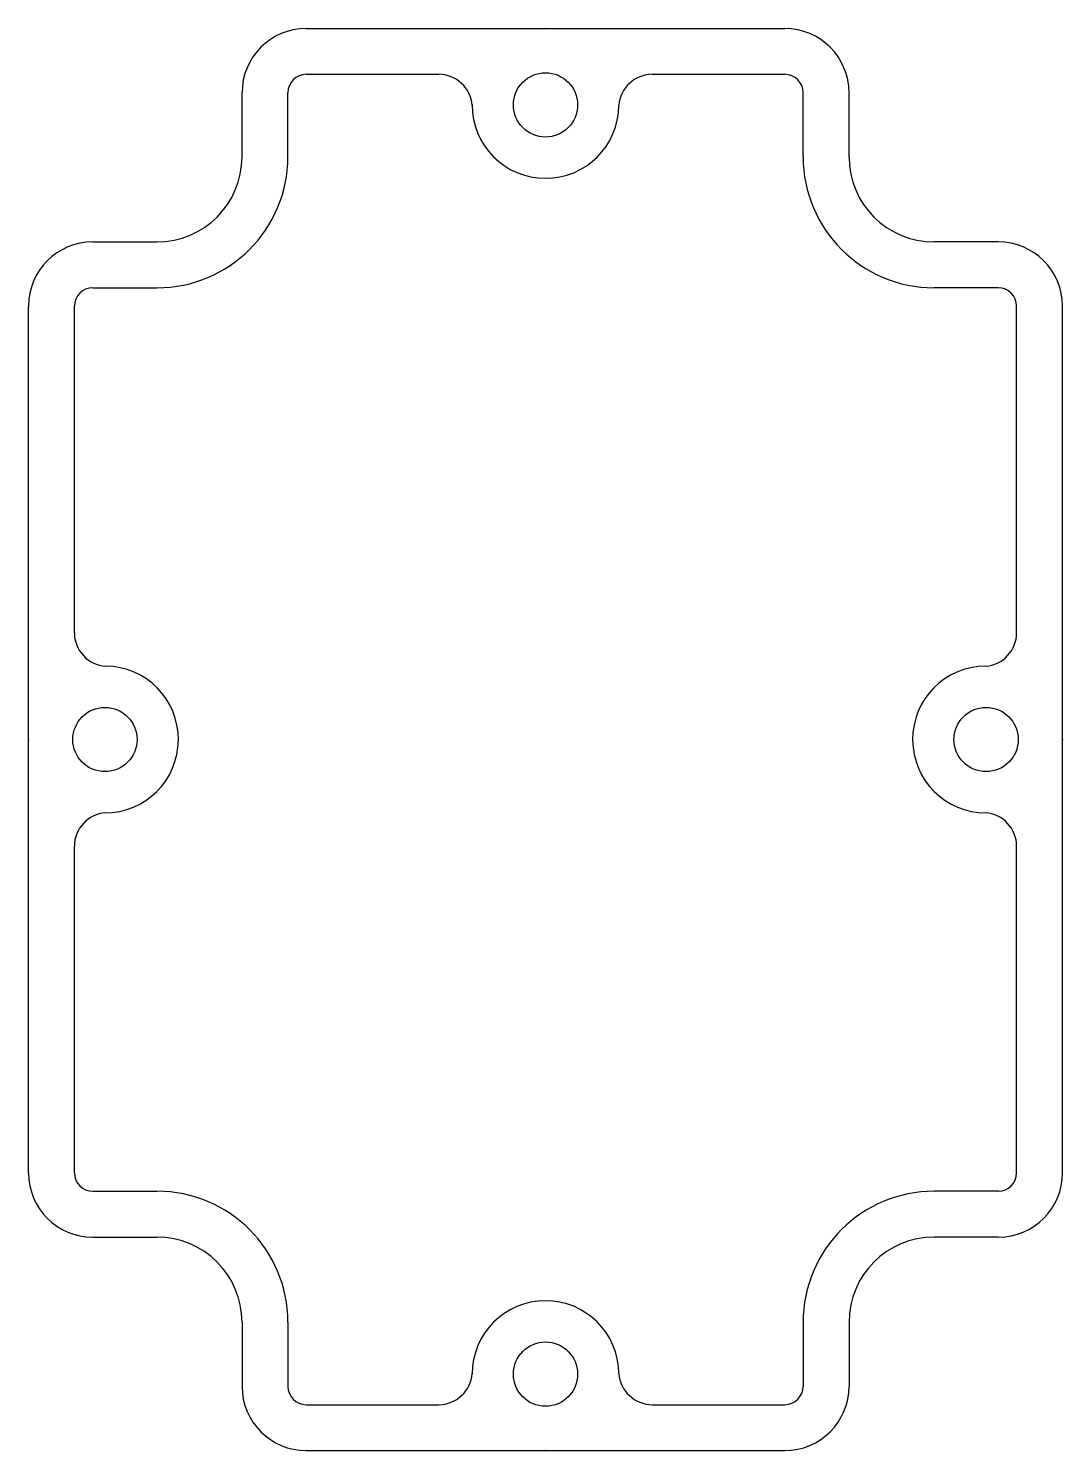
# Model space of a CAD drawing. Header units: millimetres. Extents: x 61.2 to 95, y -18 to 28.5.
import ezdxf

# ---------------------------------------------------------------- set-up
doc = ezdxf.new("R2010")
doc.units = ezdxf.units.MM
doc.header["$PDSIZE"] = -1

msp = doc.modelspace()

# ---------------------------------------------------------------- linework, layer by layer
at = {"color": 7, "linetype": 'Continuous'}
for p, q in [((70.29, 28.458), (85.93, 28.458)), ((70.29, 26.958), (74.622, 26.958)), ((81.598, 26.958), (85.93, 26.958)), ((68.19, 24.258), (68.19, 26.358)), ((69.69, 24.258), (69.69, 26.358)), ((86.53, 24.258), (86.53, 26.358)), ((88.03, 24.258), (88.03, 26.358)), ((63.31, 21.478), (65.41, 21.478)), ((92.91, 21.478), (90.81, 21.478)), ((63.31, 19.978), (65.41, 19.978)), ((92.91, 19.978), (90.81, 19.978)), ((61.21, -8.962), (61.21, 19.378)), ((62.71, 8.696), (62.71, 19.378)), ((93.51, 8.696), (93.51, 19.378)), ((95.01, -8.962), (95.01, 19.378)), ((62.71, -8.962), (62.71, 1.72)), ((93.51, -8.962), (93.51, 1.72)), ((63.31, -9.562), (65.41, -9.562)), ((92.91, -9.562), (90.81, -9.562)), ((63.31, -11.062), (65.41, -11.062)), ((92.91, -11.062), (90.81, -11.062)), ((68.19, -13.842), (68.19, -15.942)), ((69.69, -13.842), (69.69, -15.942)), ((86.53, -13.842), (86.53, -15.942)), ((88.03, -13.842), (88.03, -15.942)), ((70.29, -16.542), (74.622, -16.542)), ((81.598, -16.542), (85.93, -16.542)), ((70.29, -18.042), (85.93, -18.042))]:
    msp.add_line(p, q, dxfattribs=at)
for centre in [(78.11, 25.958), (63.71, 5.208), (92.51, 5.208), (78.11, -15.542)]:
    msp.add_circle(centre, 1.05)
for centre, radius, start, end in [((70.29, 26.358), 2.1, 90, 180), ((85.93, 26.358), 2.1, 0, 90), ((70.29, 26.358), 0.6, 90, 180), ((85.93, 26.358), 0.6, 0, 90), ((65.41, 24.258), 2.78, 270, 0), ((65.41, 24.258), 4.28, 270, 0), ((90.81, 24.258), 4.28, 180, 270), ((90.81, 24.258), 2.78, 180, 270), ((63.31, 19.378), 2.1, 90, 180), ((92.91, 19.378), 2.1, 0, 90), ((63.31, 19.378), 0.6, 90, 180), ((92.91, 19.378), 0.6, 0, 90), ((63.31, -8.962), 2.1, 180, 270), ((63.31, -8.962), 0.6, 180, 270), ((92.91, -8.962), 2.1, 270, 0), ((92.91, -8.962), 0.6, 270, 0), ((65.41, -13.842), 4.28, 0, 90), ((90.81, -13.842), 4.28, 90, 180), ((65.41, -13.842), 2.78, 0, 90), ((90.81, -13.842), 2.78, 90, 180), ((70.29, -15.942), 2.1, 180, 270), ((70.29, -15.942), 0.6, 180, 270), ((85.93, -15.942), 2.1, 270, 0), ((85.93, -15.942), 0.6, 270, 0)]:
    msp.add_arc(centre, radius, start, end, dxfattribs=at)
for centre, radius, start, end in [((74.617, 25.863), 1.095, 3.8897, 89.7703), ((81.602, 25.863), 1.095, 90.2297, 176.1103), ((78.11, 25.958), 2.4, 180, 359.5078), ((63.805, 8.701), 1.095, 180.2297, 266.1103), ((92.415, 8.701), 1.095, 273.8897, 359.7703), ((63.71, 5.208), 2.4, 270, 89.5078), ((92.51, 5.208), 2.4, 90.4922, 270), ((63.805, 1.716), 1.095, 93.8897, 179.7703), ((92.415, 1.716), 1.095, 0.2297, 86.1103), ((78.11, -15.542), 2.4, 0.4922, 180), ((74.617, -15.447), 1.095, 270.2297, 356.1103), ((81.602, -15.447), 1.095, 183.8897, 269.7703)]:
    msp.add_arc(centre, radius, start, end)
for p in [(78.11, 28.458), (61.21, 5.208), (95.01, 5.208), (78.11, -18.042)]:
    msp.add_point(p, dxfattribs=at)

doc.saveas('drawing.dxf')
